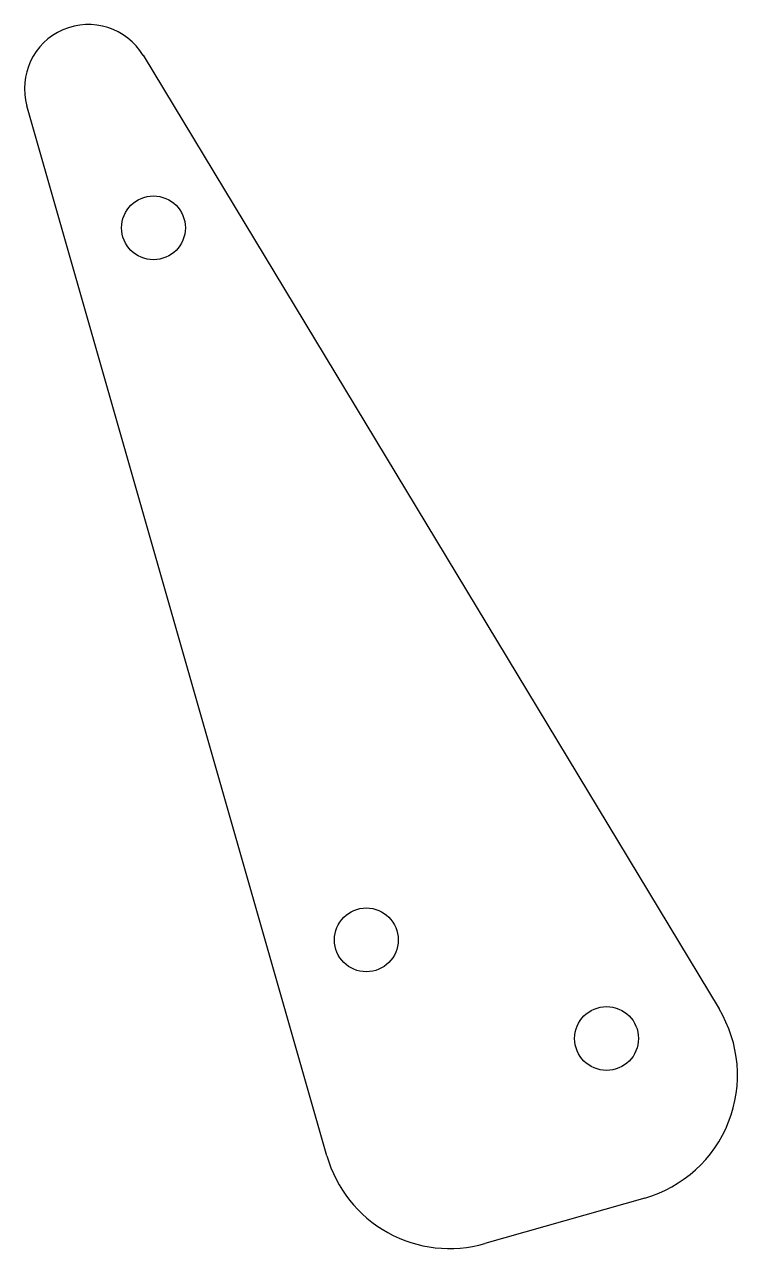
# Model space of a CAD drawing. Header units: millimetres. Extents: x -28 to 43, y -70 to 52.
import ezdxf

# ---------------------------------------------------------------- set-up
doc = ezdxf.new("R2010")
doc.units = ezdxf.units.MM
doc.layers.add('CutProfile', color=7, linetype='CONTINUOUS')

msp = doc.modelspace()

# ---------------------------------------------------------------- linework, layer by layer
at = {"layer": 'CutProfile'}
for p, q in [((-15.78, 48.91), (41.39, -45.78)), ((2.45, -60.36), (-27.32, 43.88)), ((34.01, -64.56), (18.15, -69.09))]:
    msp.add_line(p, q, dxfattribs=at)
for centre in [(-14.76, 31.78), (6.37, -38.93), (30.22, -48.72)]:
    msp.add_circle(centre, 3.17, dxfattribs=at)
for centre, radius, start, end in [((-21.22, 45.62), 6.35, 31.1252, -164.0586), ((30.52, -52.35), 12.7, -74.0586, 31.1252), ((14.66, -56.88), 12.7, -164.0586, -74.0586)]:
    msp.add_arc(centre, radius, start, end, dxfattribs=at)

doc.saveas('drawing.dxf')
